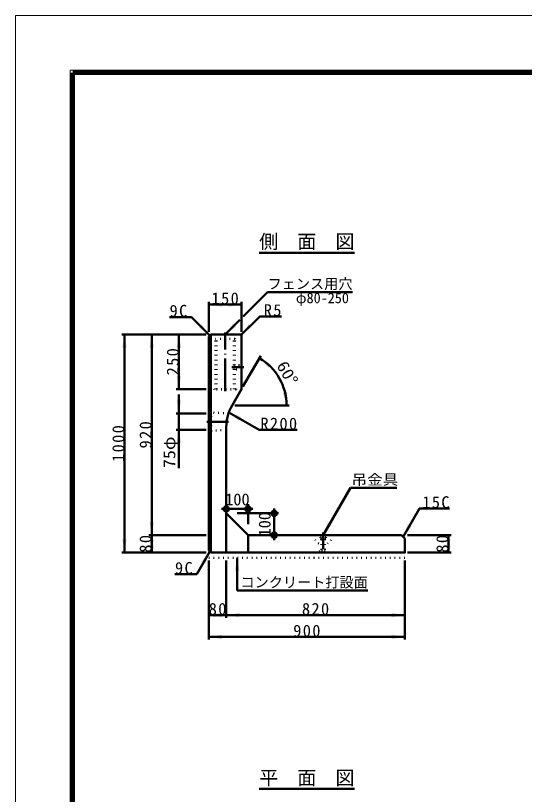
# Model space of a CAD drawing. Units: millimetres, scale not verified, with parts at other scales. Extents: x -2102 to 2102, y -1485 to 1485.
# Drawn here: x -2102 to -1168, y 56 to 1485 of the extents above; entities that cross this region are included whole.
import ezdxf
from ezdxf.enums import TextEntityAlignment as Align

# ---------------------------------------------------------------- set-up
doc = ezdxf.new("R2010")
doc.units = ezdxf.units.MM
doc.header["$LTSCALE"] = 5
doc.linetypes.add('DOTTED', pattern=[1.75, 0.25, -1.5])
doc.linetypes.add('LONG_DASHED_DOTTED', pattern=[15.25, 12, -1.5, 0.25, -1.5])
doc.layers.add('0-0_V-nasSTD', color=7, linetype='Continuous', lineweight=50)
doc.styles.add('ＭＳ ゴシック', font='')
doc.styles.get('ＭＳ ゴシック').set_extended_font_data('MS Gothic')

msp = doc.modelspace()

# ---------------------------------------------------------------- linework, layer by layer
at = {"layer": '0-0_V-nasSTD', "lineweight": 100}
msp.add_line((-1997.5, 1380), (-1997.5, -1380), dxfattribs=at)
at = {"layer": '0-0_V-nasSTD'}
for p, q in [((-1655.006, 1049.781), (-1480.006, 1049.781)), ((-1684.678, 932.609), (-1639.724, 977.562)), ((-1639.724, 977.562), (-1483.724, 977.562)), ((-1747.506, 959.781), (-1747.506, 904.781)), ((-1687.506, 959.781), (-1687.506, 904.781)), ((-1687.506, 954.781), (-1747.506, 954.781)), ((-1690.334, 926.952), (-1717.506, 899.781)), ((-1752.506, 899.781), (-1907.506, 899.781)), ((-1902.506, 899.781), (-1902.506, 499.781)), ((-1852.506, 899.781), (-1852.506, 531.781)), ((-1802.506, 899.781), (-1802.506, 799.781)), ((-1743.906, 899.781), (-1747.506, 896.181)), ((-1747.506, 896.181), (-1747.506, 503.381)), ((-1743.906, 899.781), (-1743.906, 499.781)), ((-1689.506, 899.781), (-1743.906, 899.781)), ((-1652.288, 860.78), (-1684.988, 804.142)), ((-1752.506, 799.781), (-1807.506, 799.781)), ((-1802.506, 789.781), (-1802.506, 754.781)), ((-1699.788, 769.847), (-1599.788, 769.847)), ((-1807.506, 754.781), (-1752.506, 754.781)), ((-1802.506, 754.781), (-1802.506, 724.781)), ((-1710.768, 756.97), (-1655.343, 724.97)), ((-1715.506, 729.847), (-1715.506, 499.781)), ((-1807.506, 724.781), (-1752.506, 724.781)), ((-1802.506, 724.781), (-1802.506, 654.781)), ((-1655.343, 724.97), (-1585.343, 724.97)), ((-1537.506, 531.781), (-1487.506, 618.383)), ((-1487.506, 618.383), (-1402.506, 618.383)), ((-1675.506, 588.781), (-1675.506, 551.781)), ((-1666.506, 579.781), (-1724.506, 579.781)), ((-1715.506, 571.781), (-1675.506, 531.781)), ((-1695.506, 571.781), (-1619.506, 571.781)), ((-1627.506, 580.781), (-1627.506, 522.781)), ((-1752.506, 531.781), (-1857.506, 531.781)), ((-1852.506, 531.781), (-1852.506, 499.781)), ((-1675.506, 531.781), (-1393.506, 531.781)), ((-1675.506, 499.781), (-1675.506, 531.781)), ((-1393.506, 531.781), (-1387.506, 525.781)), ((-1302.506, 531.781), (-1382.506, 531.781)), ((-1307.506, 531.781), (-1307.506, 499.781)), ((-1747.506, 503.381), (-1743.906, 499.781)), ((-1752.506, 499.781), (-1907.506, 499.781)), ((-1695.506, 429.981), (-1695.506, 489.981)), ((-1302.506, 499.781), (-1382.506, 499.781)), ((-1747.506, 339.981), (-1747.506, 484.981)), ((-1715.506, 379.981), (-1715.506, 484.981)), ((-1387.506, 339.981), (-1387.506, 484.981)), ((-1695.506, 429.981), (-1455.506, 429.981)), ((-1387.506, 344.981), (-1747.506, 344.981)), ((-1655.006, 65.981), (-1480.006, 65.981))]:
    msp.add_line(p, q, dxfattribs=at)
at = {"layer": '0-0_V-nasSTD', "linetype": 'LONG_DASHED_DOTTED'}
for p, q in [((-1717.506, 795.781), (-1717.506, 903.781)), ((-1705.506, 839.781), (-1683.506, 839.781)), ((-1711.506, 739.781), (-1751.506, 739.781)), ((-1537.506, 536.781), (-1537.506, 506.781))]:
    msp.add_line(p, q, dxfattribs=at)
at = {"layer": '0-0_V-nasSTD', "linetype": 'DOTTED'}
for p, q in [((-1738.506, 899.781), (-1735.506, 891.781)), ((-1735.506, 799.781), (-1735.506, 891.781)), ((-1699.506, 891.781), (-1735.506, 891.781)), ((-1733.506, 799.781), (-1733.506, 891.781)), ((-1701.506, 799.781), (-1701.506, 891.781)), ((-1699.506, 891.781), (-1696.506, 899.781)), ((-1699.506, 799.781), (-1699.506, 891.781)), ((-1701.506, 835.781), (-1701.506, 843.781)), ((-1701.506, 843.781), (-1687.506, 843.781)), ((-1687.506, 835.781), (-1701.506, 835.781)), ((-1697.506, 799.781), (-1737.506, 799.781)), ((-1737.506, 798.981), (-1737.506, 799.781)), ((-1697.506, 798.981), (-1737.506, 798.981)), ((-1697.506, 798.981), (-1697.506, 799.781)), ((-1711.521, 754.781), (-1743.506, 756.781)), ((-1743.506, 722.781), (-1747.506, 719.181)), ((-1743.506, 722.781), (-1715.506, 724.781)), ((-1542.506, 527.781), (-1532.506, 527.781)), ((-1542.506, 527.781), (-1542.506, 524.981)), ((-1542.506, 524.981), (-1540.306, 523.781)), ((-1542.506, 524.981), (-1532.506, 524.981)), ((-1540.306, 523.781), (-1540.306, 503.781)), ((-1540.306, 523.781), (-1534.706, 523.781)), ((-1534.706, 523.781), (-1532.506, 524.981)), ((-1534.706, 523.781), (-1534.706, 503.781)), ((-1532.506, 527.781), (-1532.506, 524.981)), ((-1544.506, 501.781), (-1540.306, 503.781)), ((-1544.506, 501.781), (-1544.506, 500.581)), ((-1544.506, 501.781), (-1530.506, 501.781)), ((-1544.506, 500.581), (-1530.506, 500.581)), ((-1540.306, 503.781), (-1534.706, 503.781)), ((-1534.706, 503.781), (-1530.506, 501.781)), ((-1530.506, 501.781), (-1530.506, 500.581)), ((-1747.506, 489.981), (-1387.506, 489.981))]:
    msp.add_line(p, q, dxfattribs=at)
at = {"layer": '0-0_V-nasSTD', "lineweight": 18}
for points in [[(-2102.5, -1485), (-2102.5, 1485), (2102.5, 1485), (2102.5, -1485)], [(-2002.5, -1385), (-2002.5, 1385), (2002.5, 1385), (2002.5, -1385)]]:
    msp.add_lwpolyline(points, close=True, dxfattribs=at)
at = {"layer": '0-0_V-nasSTD', "lineweight": 100}
msp.add_lwpolyline([(1997.5, -1380), (1997.5, 1380), (-1997.5, 1380)], dxfattribs=at)
at = {"layer": '0-0_V-nasSTD'}
for points in [[(-1745.706, 897.981), (-1779.647, 931.922), (-1819.647, 931.922)], [(-1688.092, 899.195), (-1654.151, 933.136), (-1614.151, 933.136)], [(-1687.506, 897.781), (-1687.506, 799.781), (-1704.788, 769.847)], [(-1390.506, 528.781), (-1360.506, 580.742), (-1305.506, 580.742)], [(-1743.906, 499.781), (-1387.506, 499.781), (-1387.506, 525.781)], [(-1745.706, 501.581), (-1769.706, 460.011), (-1809.706, 460.011)], [(-1387.506, 384.981), (-1715.506, 384.981), (-1747.506, 384.981)]]:
    msp.add_lwpolyline(points, dxfattribs=at)
at = {"layer": '0-0_V-nasSTD', "linetype": 'DOTTED'}
msp.add_lwpolyline([(-1743.506, 722.781), (-1743.506, 756.781), (-1747.506, 760.381)], dxfattribs=at)
at = {"layer": '0-0_V-nasSTD'}
for centre in [(-1715.506, 579.781), (-1675.506, 579.781), (-1627.506, 571.781), (-1627.506, 531.781)]:
    msp.add_circle(centre, 5, dxfattribs=at)
for centre, radius, start, end in [((-1689.506, 897.781), 2, 0, 90), ((-1704.788, 769.847), 100, 0, 60), ((-1635.506, 729.847), 80, 150, 180)]:
    msp.add_arc(centre, radius, start, end, dxfattribs=at)
at = {"layer": '0-0_V-nasSTD', "linetype": 'DOTTED'}
msp.add_arc((-1537.506, 531.781), 17.2, 180, 0, dxfattribs=at)
at = {"layer": '0-0_V-nasSTD'}
for points in [[(-1747.506, 954.781), (-1723.506, 954.781), (-1723.506, 958.781)], [(-1711.506, 954.781), (-1711.506, 958.781), (-1687.506, 954.781)], [(-1747.506, 954.781), (-1723.506, 950.781), (-1723.506, 954.781)], [(-1711.506, 950.781), (-1711.506, 954.781), (-1687.506, 954.781)], [(-1765.505, 912.123), (-1762.677, 914.951), (-1745.706, 897.981)], [(-1762.677, 914.951), (-1759.848, 917.78), (-1745.706, 897.981)], [(-1717.506, 899.781), (-1703.364, 919.58), (-1700.536, 916.751)], [(-1717.506, 899.781), (-1700.536, 916.751), (-1697.707, 913.923)], [(-1688.092, 899.195), (-1673.95, 918.994), (-1671.121, 916.165)], [(-1688.092, 899.195), (-1671.121, 916.165), (-1668.293, 913.337)], [(-1906.506, 875.781), (-1902.506, 875.781), (-1902.506, 899.781)], [(-1902.506, 875.781), (-1902.506, 899.781), (-1898.506, 875.781)], [(-1856.506, 875.781), (-1852.506, 875.781), (-1852.506, 899.781)], [(-1852.506, 875.781), (-1852.506, 899.781), (-1848.506, 875.781)], [(-1806.506, 875.781), (-1802.506, 875.781), (-1802.506, 899.781)], [(-1802.506, 875.781), (-1802.506, 899.781), (-1798.506, 875.781)], [(-1654.788, 856.45), (-1637.884, 838.95), (-1635.503, 842.164)], [(-1654.788, 856.45), (-1635.503, 842.164), (-1633.122, 845.378)], [(-1806.506, 823.781), (-1802.506, 799.781), (-1802.506, 823.781)], [(-1802.506, 799.781), (-1802.506, 823.781), (-1798.506, 823.781)], [(-1611.492, 793.237), (-1607.518, 793.692), (-1604.788, 769.847)], [(-1607.518, 793.692), (-1604.788, 769.847), (-1603.544, 794.146)], [(-1806.506, 778.781), (-1802.506, 754.781), (-1802.506, 778.781)], [(-1802.506, 754.781), (-1802.506, 778.781), (-1798.506, 778.781)], [(-1710.768, 756.97), (-1691.984, 741.505), (-1689.984, 744.97)], [(-1710.768, 756.97), (-1689.984, 744.97), (-1687.984, 748.434)], [(-1806.506, 700.781), (-1802.506, 700.781), (-1802.506, 724.781)], [(-1802.506, 700.781), (-1802.506, 724.781), (-1798.506, 700.781)], [(-1856.506, 555.781), (-1852.506, 531.781), (-1852.506, 555.781)], [(-1852.506, 531.781), (-1852.506, 555.781), (-1848.506, 555.781)], [(-1537.506, 531.781), (-1528.97, 554.565), (-1525.506, 552.565)], [(-1537.506, 531.781), (-1525.506, 552.565), (-1522.042, 550.565)], [(-1390.506, 528.781), (-1381.97, 551.565), (-1378.506, 549.565)], [(-1390.506, 528.781), (-1378.506, 549.565), (-1375.042, 547.565)], [(-1856.506, 507.781), (-1852.506, 507.781), (-1852.506, 531.781)], [(-1852.506, 507.781), (-1852.506, 531.781), (-1848.506, 507.781)], [(-1311.506, 507.781), (-1307.506, 507.781), (-1307.506, 531.781)], [(-1307.506, 507.781), (-1307.506, 531.781), (-1303.506, 507.781)], [(-1906.506, 523.781), (-1902.506, 499.781), (-1902.506, 523.781)], [(-1902.506, 499.781), (-1902.506, 523.781), (-1898.506, 523.781)], [(-1856.506, 523.781), (-1852.506, 499.781), (-1852.506, 523.781)], [(-1852.506, 499.781), (-1852.506, 523.781), (-1848.506, 523.781)], [(-1311.506, 523.781), (-1307.506, 499.781), (-1307.506, 523.781)], [(-1307.506, 499.781), (-1307.506, 523.781), (-1303.506, 523.781)], [(-1761.17, 482.796), (-1757.706, 480.796), (-1745.706, 501.581)], [(-1757.706, 480.796), (-1754.242, 478.796), (-1745.706, 501.581)], [(-1699.506, 465.981), (-1695.506, 465.981), (-1695.506, 489.981)], [(-1695.506, 465.981), (-1695.506, 489.981), (-1691.506, 465.981)], [(-1747.506, 384.981), (-1723.506, 384.981), (-1723.506, 388.981)], [(-1739.506, 384.981), (-1739.506, 388.981), (-1715.506, 384.981)], [(-1715.506, 384.981), (-1691.506, 384.981), (-1691.506, 388.981)], [(-1411.506, 384.981), (-1411.506, 388.981), (-1387.506, 384.981)], [(-1747.506, 384.981), (-1723.506, 380.981), (-1723.506, 384.981)], [(-1739.506, 380.981), (-1739.506, 384.981), (-1715.506, 384.981)], [(-1715.506, 384.981), (-1691.506, 380.981), (-1691.506, 384.981)], [(-1411.506, 380.981), (-1411.506, 384.981), (-1387.506, 384.981)], [(-1747.506, 344.981), (-1723.506, 344.981), (-1723.506, 348.981)], [(-1747.506, 344.981), (-1723.506, 340.981), (-1723.506, 344.981)], [(-1411.506, 344.981), (-1411.506, 348.981), (-1387.506, 344.981)], [(-1411.506, 340.981), (-1411.506, 344.981), (-1387.506, 344.981)]]:
    msp.add_solid(points, dxfattribs=at)

# ---------------------------------------------------------------- texts
at = {"layer": '0-0_V-nasSTD', "style": 'ＭＳ ゴシック'}
for s, height, p in [('側\u3000面\u3000図', 25.66, (-1655.006, 1049.781)), ('フェンス用穴', 19.06, (-1639.724, 977.562)), ('φ80-250', 19.06, (-1587.724, 951.562)), ('100', 21.99, (-1717.506, 579.781)), ('コンクリート打設面', 19.06, (-1689.478, 429.981)), ('平\u3000面\u3000図', 25.66, (-1655.006, 65.981))]:
    msp.add_text(s, height=height, dxfattribs=at).set_placement(p, align=Align.BOTTOM_LEFT)
at = {"layer": '0-0_V-nasSTD', "style": 'ＭＳ ゴシック', "width": 1.1}
for s, rotation, p in [('60°', 300, (-1629.686, 839.766)), ('75φ', 90, (-1802.506, 654.781))]:
    msp.add_text(s, height=21.99, rotation=rotation, dxfattribs=at).set_placement(p, align=Align.BOTTOM_LEFT)
msp.add_text('吊金具', height=19.06, dxfattribs=at).set_placement((-1485.506, 618.383), align=Align.BOTTOM_LEFT)
at = {"layer": '0-0_V-nasSTD', "style": 'ＭＳ ゴシック'}
msp.add_text('100', height=21.99, rotation=90, dxfattribs=at).set_placement((-1627.506, 529.281), align=Align.BOTTOM_LEFT)
at = {"layer": '0-0_V-nasSTD', "char_height": 21.99, "attachment_point": 7, "style": 'ＭＳ ゴシック'}
for s, insert in [('\\T1.17;150', (-1742.506, 954.781)), ('\\T1.17;9C', (-1819.647, 931.922)), ('\\T1.17;R5', (-1646.651, 933.136)), ('\\T1.17;R200', (-1652.843, 724.97)), ('\\T1.17;15C', (-1355.506, 580.742)), ('\\T1.17;9C', (-1809.706, 460.011)), ('\\T1.17;80', (-1747.756, 384.981)), ('\\T1.17;820', (-1576.506, 384.981)), ('\\T1.17;900', (-1592.506, 344.981))]:
    msp.add_mtext(s, dxfattribs=dict(at, insert=insert))
at = {"layer": '0-0_V-nasSTD', "char_height": 21.99, "attachment_point": 7, "rotation": 90, "style": 'ＭＳ ゴシック'}
for s, insert in [('\\T1.17;250', (-1802.506, 824.781)), ('\\T1.17;1000', (-1902.506, 666.031)), ('\\T1.17;920', (-1852.506, 690.781)), ('\\T1.17;80', (-1852.506, 499.53)), ('\\T1.17;80', (-1307.506, 499.53))]:
    msp.add_mtext(s, dxfattribs=dict(at, insert=insert))

doc.saveas('drawing.dxf')
